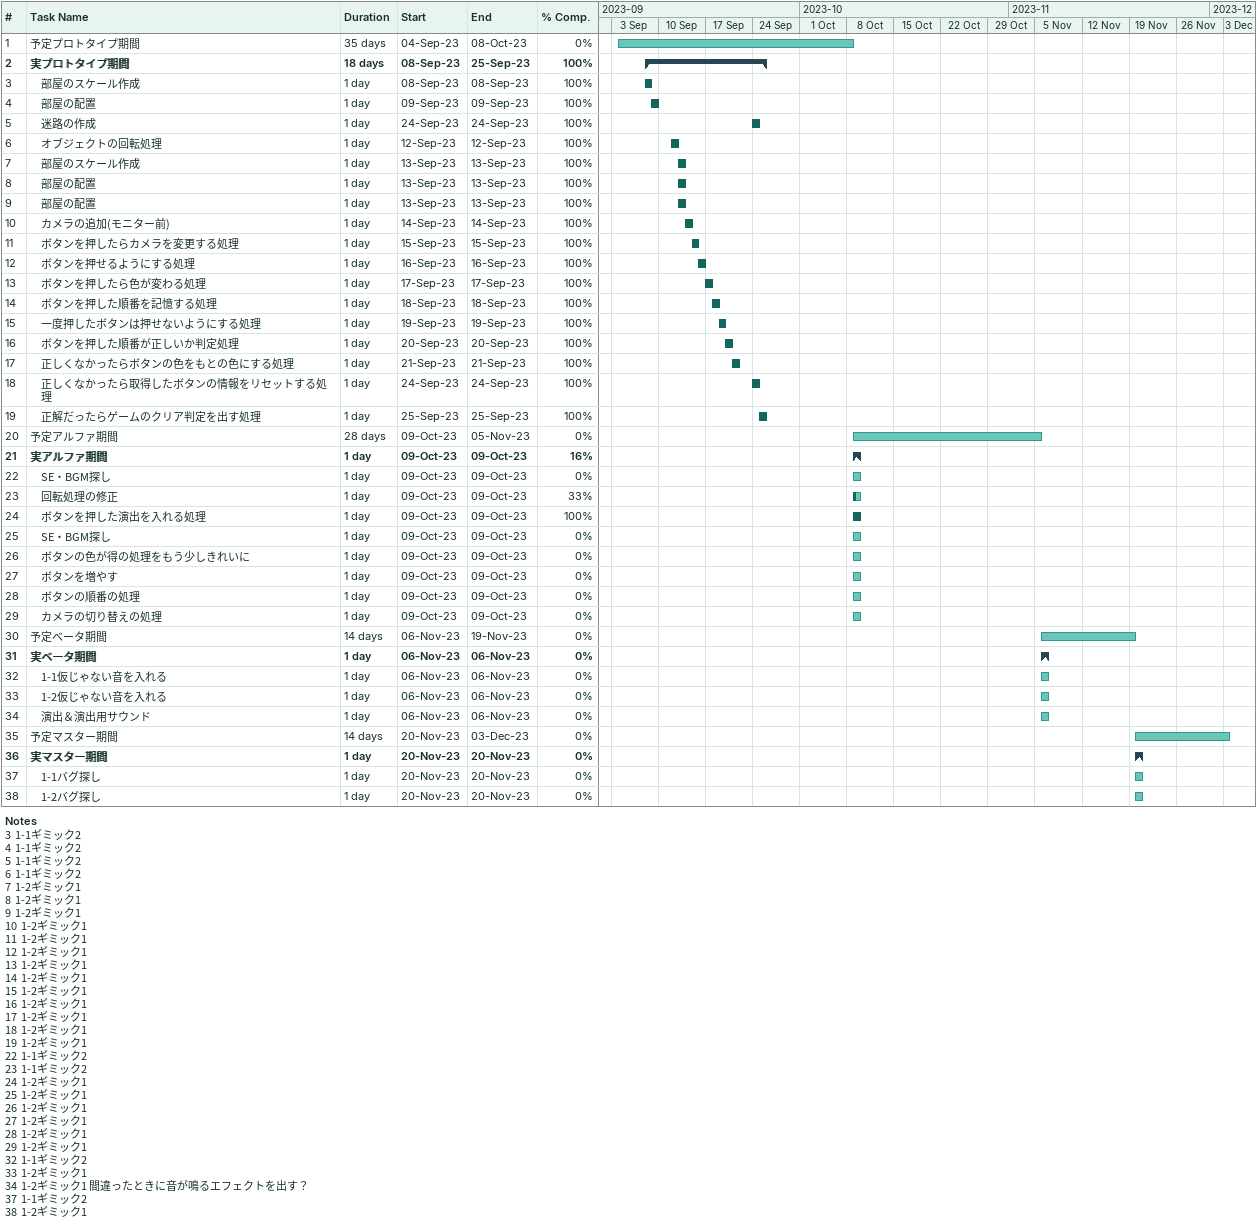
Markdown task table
| ID | Level | Task | Duration | Start | Finish | % complete |
|---|---|---|---|---|---|---|
| 1 | 1 | 予定プロトタイプ期間 | 35d | 2023-09-04 | 2023-10-08 | 0 |
| 2 | 1 | **実プロトタイプ期間** | 18d | 2023-09-08 | 2023-09-25 | 100 |
| 3 | 2 | 部屋のスケール作成 | 1d | 2023-09-08 | 2023-09-08 | 100 |
| 4 | 2 | 部屋の配置 | 1d | 2023-09-09 | 2023-09-09 | 100 |
| 5 | 2 | 迷路の作成 | 1d | 2023-09-24 | 2023-09-24 | 100 |
| 6 | 2 | オブジェクトの回転処理 | 1d | 2023-09-12 | 2023-09-12 | 100 |
| 7 | 2 | 部屋のスケール作成 | 1d | 2023-09-13 | 2023-09-13 | 100 |
| 8 | 2 | 部屋の配置 | 1d | 2023-09-13 | 2023-09-13 | 100 |
| 9 | 2 | 部屋の配置 | 1d | 2023-09-13 | 2023-09-13 | 100 |
| 10 | 2 | カメラの追加(モニター前) | 1d | 2023-09-14 | 2023-09-14 | 100 |
| 11 | 2 | ボタンを押したらカメラを変更する処理 | 1d | 2023-09-15 | 2023-09-15 | 100 |
| 12 | 2 | ボタンを押せるようにする処理 | 1d | 2023-09-16 | 2023-09-16 | 100 |
| 13 | 2 | ボタンを押したら色が変わる処理 | 1d | 2023-09-17 | 2023-09-17 | 100 |
| 14 | 2 | ボタンを押した順番を記憶する処理 | 1d | 2023-09-18 | 2023-09-18 | 100 |
| 15 | 2 | 一度押したボタンは押せないようにする処理 | 1d | 2023-09-19 | 2023-09-19 | 100 |
| 16 | 2 | ボタンを押した順番が正しいか判定処理 | 1d | 2023-09-20 | 2023-09-20 | 100 |
| 17 | 2 | 正しくなかったらボタンの色をもとの色にする処理 | 1d | 2023-09-21 | 2023-09-21 | 100 |
| 18 | 2 | 正しくなかったら取得したボタンの情報をリセットする処理 | 1d | 2023-09-24 | 2023-09-24 | 100 |
| 19 | 2 | 正解だったらゲームのクリア判定を出す処理 | 1d | 2023-09-25 | 2023-09-25 | 100 |
| 20 | 1 | 予定アルファ期間 | 28d | 2023-10-09 | 2023-11-05 | 0 |
| 21 | 1 | **実アルファ期間** | 1d | 2023-10-09 | 2023-10-09 | 16 |
| 22 | 2 | SE・BGM探し | 1d | 2023-10-09 | 2023-10-09 | 0 |
| 23 | 2 | 回転処理の修正 | 1d | 2023-10-09 | 2023-10-09 | 33 |
| 24 | 2 | ボタンを押した演出を入れる処理 | 1d | 2023-10-09 | 2023-10-09 | 100 |
| 25 | 2 | SE・BGM探し | 1d | 2023-10-09 | 2023-10-09 | 0 |
| 26 | 2 | ボタンの色が得の処理をもう少しきれいに | 1d | 2023-10-09 | 2023-10-09 | 0 |
| 27 | 2 | ボタンを増やす | 1d | 2023-10-09 | 2023-10-09 | 0 |
| 28 | 2 | ボタンの順番の処理 | 1d | 2023-10-09 | 2023-10-09 | 0 |
| 29 | 2 | カメラの切り替えの処理 | 1d | 2023-10-09 | 2023-10-09 | 0 |
| 30 | 1 | 予定ベータ期間 | 14d | 2023-11-06 | 2023-11-19 | 0 |
| 31 | 1 | **実ベータ期間** | 1d | 2023-11-06 | 2023-11-06 | 0 |
| 32 | 2 | 1-1仮じゃない音を入れる | 1d | 2023-11-06 | 2023-11-06 | 0 |
| 33 | 2 | 1-2仮じゃない音を入れる | 1d | 2023-11-06 | 2023-11-06 | 0 |
| 34 | 2 | 演出＆演出用サウンド | 1d | 2023-11-06 | 2023-11-06 | 0 |
| 35 | 1 | 予定マスター期間 | 14d | 2023-11-20 | 2023-12-03 | 0 |
| 36 | 1 | **実マスター期間** | 1d | 2023-11-20 | 2023-11-20 | 0 |
| 37 | 2 | 1-1バグ探し | 1d | 2023-11-20 | 2023-11-20 | 0 |
| 38 | 2 | 1-2バグ探し | 1d | 2023-11-20 | 2023-11-20 | 0 |

Notes
- 3: 1-1ギミック2
- 4: 1-1ギミック2
- 5: 1-1ギミック2
- 6: 1-1ギミック2
- 7: 1-2ギミック1
- 8: 1-2ギミック1
- 9: 1-2ギミック1
- 10: 1-2ギミック1
- 11: 1-2ギミック1
- 12: 1-2ギミック1
- 13: 1-2ギミック1
- 14: 1-2ギミック1
- 15: 1-2ギミック1
- 16: 1-2ギミック1
- 17: 1-2ギミック1
- 18: 1-2ギミック1
- 19: 1-2ギミック1
- 22: 1-1ギミック2
- 23: 1-1ギミック2
- 24: 1-2ギミック1
- 25: 1-2ギミック1
- 26: 1-2ギミック1
- 27: 1-2ギミック1
- 28: 1-2ギミック1
- 29: 1-2ギミック1
- 32: 1-1ギミック2
- 33: 1-2ギミック1
- 34: 1-2ギミック1 間違ったときに音が鳴るエフェクトを出す？
- 37: 1-1ギミック2
- 38: 1-2ギミック1
